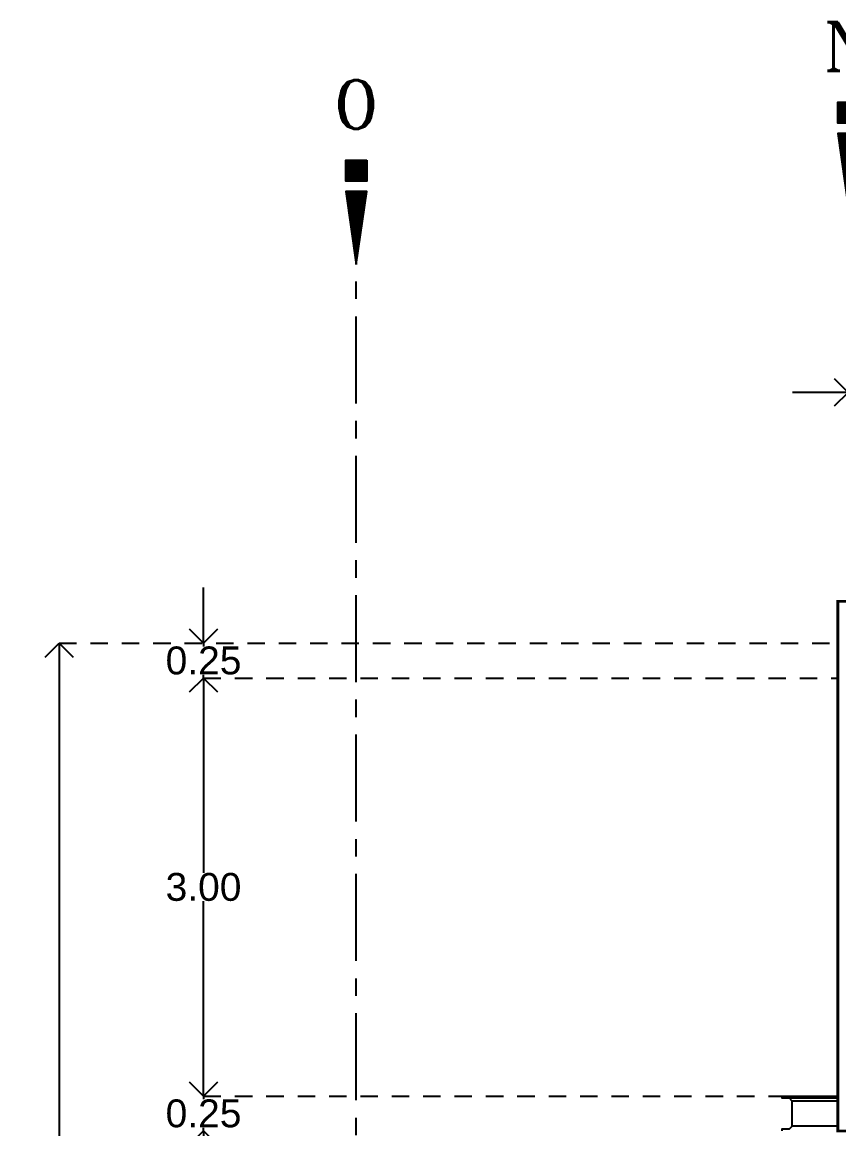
# Model space of a CAD drawing. Header units: metres. Extents: x -58 to 722, y -1100 to 345.
# Drawn here: x 19.11 to 24.97, y 108.77 to 116.71 of the extents above; entities that cross this region are included whole.
import ezdxf
from ezdxf.enums import TextEntityAlignment as Align

# ---------------------------------------------------------------- set-up
doc = ezdxf.new("R2010")
doc.units = ezdxf.units.M
doc.header["$MEASUREMENT"] = 0
for name, pattern in [('CENTER2', [1.125, 0.75, -0.125, 0.125, -0.125]), ('CENTERX2', [4, 2.5, -0.5, 0.5, -0.5]), ('HIDDEN2', [0.1875, 0.125, -0.0625])]:
    doc.linetypes.add(name, pattern=pattern)
doc.layers.get('0').update_dxf_attribs({"color": 255})
doc.layers.get('DEFPOINTS').update_dxf_attribs({"color": 250})
doc.layers.add('FSR_ARQ_002MURO', color=150, linetype='Continuous', lineweight=30)
for name, color, linetype in [('FSR_ARQ_007PROYECCIONES', 200, 'HIDDEN2'), ('FSR_ARQ_015COTAS', 125, 'Continuous'), ('FSR_ARQ_016EJES', 135, 'CENTER2'), ('FSR_ARQ_017EJESTEXT', 135, 'Continuous'), ('FSR_ARQ_29PERFILES ACERO', 143, 'Continuous')]:
    doc.layers.add(name, color=color, linetype=linetype)
doc.styles.add('ROMANT', font='romant.shx')
doc.styles.add('style1', font='arial.ttf')
doc.dimstyles.new('PP_PACO', dxfattribs={"dimtxt": 0.18, "dimasz": 0.075, "dimexe": 0.075, "dimexo": 0, "dimgap": 0, "dimtad": 0, "dimtih": 1, "dimtoh": 1, "dimzin": 1, "dimdsep": 46, "dimtxsty": 'style1', "dimcen": 0.15, "dimse1": 1, "dimse2": 1, "dimclrd": 256, "dimclre": 256, "dimadec": 0, "dimazin": 0, "dimtfac": 1, "dimtmove": 0, "dimatfit": 3, "dimfxl": 0.075, "dimarcsym": 0})

# ---------------------------------------------------------------- blocks, each defined once
blk = doc.blocks.new('Di-p0101')
at = {"const_width": 0.2}
blk.add_lwpolyline([(0, 0.8), (0, 1)], dxfattribs=at)
for points in [[(0.1, 1), (0.1, 0.8), (-0.1, 0.8), (-0.1, 1)], [(0, 0), (0.1, 0.7), (-0.1, 0.7)]]:
    blk.add_lwpolyline(points, close=True)
blk.add_lwpolyline([(0, 0, 0, 0.2, 0), (0, 0.7, 0.2, 0.2, 0)], format="xyseb")
at = {"style": 'ROMANT'}
blk.add_attdef('1', text='', height=0.6, dxfattribs=at).set_placement((0, 1.3), align=Align.CENTER)
blk = doc.blocks.new('_Open90')
at = {"color": 0, "linetype": 'ByBlock', "lineweight": -2}
for p, q in [((-0.5, 0.5), (0, 0)), ((0, 0), (-1, 0)), ((0, 0), (-0.5, -0.5))]:
    blk.add_line(p, q, dxfattribs=at)
blk = doc.blocks.new('*D104')
at = {"layer": 'DEFPOINTS', "color": 0, "ltscale": 0.01, "transparency": 16777216}
for p in [(25.0364, 114.0515), (25.0364, 114.0515), (25.9364, 114.0515)]:
    blk.add_point(p, dxfattribs=at)
at = {"layer": 'FSR_ARQ_015COTAS', "lineweight": -2, "ltscale": 0.01, "transparency": 16777216}
for p, q in [((24.8364, 114.0515), (24.6364, 114.0515)), ((25.0364, 114.0515), (25.2269, 114.0515)), ((25.9364, 114.0515), (25.7458, 114.0515)), ((26.1364, 114.0515), (26.3364, 114.0515))]:
    blk.add_line(p, q, dxfattribs=at)
at = {"layer": 'FSR_ARQ_015COTAS', "lineweight": -2, "ltscale": 0.01, "transparency": 16777216, "xscale": 0.2, "yscale": 0.2, "zscale": 0.2}
blk.add_blockref('_Open90', (25.0364, 114.0515), dxfattribs=at)
at = {"layer": 'FSR_ARQ_015COTAS', "lineweight": -2, "ltscale": 0.01, "transparency": 16777216, "xscale": 0.2, "yscale": 0.2, "zscale": 0.2, "rotation": 180}
blk.add_blockref('_Open90', (25.9364, 114.0515), dxfattribs=at)
at = {"layer": 'FSR_ARQ_015COTAS', "color": 0, "ltscale": 0.01, "transparency": 16777216, "insert": (25.4864, 114.0515), "char_height": 0.2, "attachment_point": 5, "style": 'style1'}
blk.add_mtext('0.90', dxfattribs=at)
blk = doc.blocks.new('*D348')
at = {"layer": 'DEFPOINTS', "color": 0, "ltscale": 0.01, "transparency": 16777216}
for p in [(20.4134, 109.0015), (20.4134, 109.0015), (20.4134, 108.7515)]:
    blk.add_point(p, dxfattribs=at)
at = {"layer": 'FSR_ARQ_015COTAS', "lineweight": -2, "ltscale": 0.01, "transparency": 16777216}
for p, q in [((20.4134, 109.2015), (20.4134, 109.4015)), ((20.4134, 109.0015), (20.4134, 108.9786)), ((20.4134, 108.7515), (20.4134, 108.7744)), ((20.4134, 108.5515), (20.4134, 108.3515))]:
    blk.add_line(p, q, dxfattribs=at)
at = {"layer": 'FSR_ARQ_015COTAS', "lineweight": -2, "ltscale": 0.01, "transparency": 16777216, "xscale": 0.2, "yscale": 0.2, "zscale": 0.2}
for p, rotation in [((20.4134, 109.0015), 270), ((20.4134, 108.7515), 90)]:
    blk.add_blockref('_Open90', p, dxfattribs=dict(at, rotation=rotation))
at = {"layer": 'FSR_ARQ_015COTAS', "color": 0, "ltscale": 0.01, "transparency": 16777216, "insert": (20.4134, 108.8765), "char_height": 0.2, "attachment_point": 5, "style": 'style1'}
blk.add_mtext('0.25', dxfattribs=at)
blk = doc.blocks.new('*D349')
at = {"layer": 'DEFPOINTS', "color": 0, "ltscale": 0.01, "transparency": 16777216}
for p in [(20.4134, 112.0015), (20.4134, 112.0015), (20.4134, 109.0015)]:
    blk.add_point(p, dxfattribs=at)
at = {"layer": 'FSR_ARQ_015COTAS', "lineweight": -2, "ltscale": 0.01, "transparency": 16777216}
for p, q in [((20.4134, 111.8015), (20.4134, 110.6037)), ((20.4134, 109.2015), (20.4134, 110.3993))]:
    blk.add_line(p, q, dxfattribs=at)
at = {"layer": 'FSR_ARQ_015COTAS', "lineweight": -2, "ltscale": 0.01, "transparency": 16777216, "xscale": 0.2, "yscale": 0.2, "zscale": 0.2}
for p, rotation in [((20.4134, 112.0015), 90), ((20.4134, 109.0015), 270)]:
    blk.add_blockref('_Open90', p, dxfattribs=dict(at, rotation=rotation))
at = {"layer": 'FSR_ARQ_015COTAS', "color": 0, "ltscale": 0.01, "transparency": 16777216, "insert": (20.4134, 110.5015), "char_height": 0.2, "attachment_point": 5, "style": 'style1'}
blk.add_mtext('3.00', dxfattribs=at)
blk = doc.blocks.new('*D350')
at = {"layer": 'DEFPOINTS', "color": 0, "ltscale": 0.01, "transparency": 16777216}
for p in [(19.3779, 112.2515), (20.4134, 112.2515), (20.4134, 112.0015)]:
    blk.add_point(p, dxfattribs=at)
at = {"layer": 'FSR_ARQ_015COTAS', "lineweight": -2, "ltscale": 0.01, "transparency": 16777216}
for p, q in [((20.4134, 112.4515), (20.4134, 112.6515)), ((20.4134, 112.2515), (20.4134, 112.2286)), ((20.4134, 112.0015), (20.4134, 112.0244)), ((20.4134, 111.8015), (20.4134, 111.6015))]:
    blk.add_line(p, q, dxfattribs=at)
at = {"layer": 'FSR_ARQ_015COTAS', "lineweight": -2, "ltscale": 0.01, "transparency": 16777216, "xscale": 0.2, "yscale": 0.2, "zscale": 0.2}
for p, rotation in [((20.4134, 112.2515), 270), ((20.4134, 112.0015), 90)]:
    blk.add_blockref('_Open90', p, dxfattribs=dict(at, rotation=rotation))
at = {"layer": 'FSR_ARQ_015COTAS', "color": 0, "ltscale": 0.01, "transparency": 16777216, "insert": (20.4134, 112.1265), "char_height": 0.2, "attachment_point": 5, "style": 'style1'}
blk.add_mtext('0.25', dxfattribs=at)
blk = doc.blocks.new('*D83')
at = {"layer": 'DEFPOINTS', "color": 0, "ltscale": 0.01, "transparency": 16777216}
for p in [(20.4134, 112.2515), (19.3779, 104.1515), (20.4134, 104.1515)]:
    blk.add_point(p, dxfattribs=at)
at = {"layer": 'FSR_ARQ_015COTAS', "lineweight": -2, "ltscale": 0.01, "transparency": 16777216}
for p, q in [((19.3779, 112.0515), (19.3779, 108.3036)), ((19.3779, 104.3515), (19.3779, 108.0994))]:
    blk.add_line(p, q, dxfattribs=at)
at = {"layer": 'FSR_ARQ_015COTAS', "lineweight": -2, "ltscale": 0.01, "transparency": 16777216, "xscale": 0.2, "yscale": 0.2, "zscale": 0.2}
for p, rotation in [((19.3779, 112.2515), 90), ((19.3779, 104.1515), 270)]:
    blk.add_blockref('_Open90', p, dxfattribs=dict(at, rotation=rotation))
at = {"layer": 'FSR_ARQ_015COTAS', "color": 0, "ltscale": 0.01, "transparency": 16777216, "insert": (19.3779, 108.2015), "char_height": 0.2, "attachment_point": 5, "style": 'style1'}
blk.add_mtext('8.10', dxfattribs=at)

msp = doc.modelspace()

# ---------------------------------------------------------------- linework, layer by layer
at = {"layer": 'FSR_ARQ_002MURO', "lineweight": 0, "const_width": 0.02}
msp.add_lwpolyline([(31.3114, 108.7515), (24.9614, 108.7515), (24.9614, 112.5515), (31.3114, 112.5515)], dxfattribs=at)
at = {"layer": 'FSR_ARQ_007PROYECCIONES'}
for points in [[(19.3779, 112.2515), (24.9614, 112.2515)], [(20.4134, 112.0015), (24.9614, 112.0015)], [(20.4134, 109.0015), (24.9614, 109.0015)]]:
    msp.add_lwpolyline(points, dxfattribs=at)
at = {"layer": 'FSR_ARQ_016EJES', "linetype": 'CENTERX2', "ltscale": 0.25}
msp.add_line((21.5082, 103.9715), (21.5082, 114.9678), dxfattribs=at)
at = {"layer": 'FSR_ARQ_29PERFILES ACERO', "ltscale": 0.01}
for p, q in [((24.5614, 109.0015), (24.9614, 109.0015)), ((24.9614, 108.9864), (24.6141, 108.9864)), ((24.9614, 108.9665), (24.6341, 108.9665)), ((24.9614, 108.7865), (24.6341, 108.7865))]:
    msp.add_line(p, q, dxfattribs=at)
msp.add_lwpolyline([(24.5614, 108.7515), (24.5614, 108.7515), (24.5614, 108.7666), (24.6141, 108.7666), (24.6341, 108.7865), (24.6341, 108.9665), (24.6141, 108.9864), (24.5614, 108.9864), (24.5614, 109.0015), (24.5614, 109.0015)], dxfattribs=at)

# ---------------------------------------------------------------- block references
at = {"layer": 'FSR_ARQ_017EJESTEXT', "lineweight": 0}
ref = msp.add_blockref('Di-p0101', (25.0364, 115.3831), dxfattribs=dict(at, xscale=0.75, yscale=0.75, zscale=0.75))
ref.add_attrib('1', 'N', dxfattribs={"layer": '0', "height": 0.35, "rotation": 360, "style": 'ROMANT'}).set_placement((25.0364, 116.3581), align=Align.CENTER)
ref = msp.add_blockref('Di-p0101', (21.5082, 114.9678), dxfattribs=dict(at, xscale=0.75, yscale=0.75, zscale=0.75))
ref.add_attrib('1', 'O', dxfattribs={"layer": '0', "height": 0.35, "rotation": 360, "style": 'ROMANT'}).set_placement((21.5082, 115.9428), align=Align.CENTER)

# ---------------------------------------------------------------- dimensions: what is measured, and where the dimension line sits
at = {"layer": 'FSR_ARQ_015COTAS', "ltscale": 0.01}
for base, p1, p2, angle, picture, middle in [((25.0364, 114.0515), (25.9364, 114.0515), (25.0364, 114.0515), 180, '*D104', (25.4864, 114.0515)), ((20.4134, 112.2515), (20.4134, 112.0015), (19.3779, 112.2515), 90, '*D350', (20.4134, 112.1265)), ((19.3779, 104.1515), (20.4134, 112.2515), (20.4134, 104.1515), 90, '*D83', (19.3779, 108.2015)), ((20.4134, 112.0015), (20.4134, 109.0015), (20.4134, 112.0015), 90, '*D349', (20.4134, 110.5015)), ((20.4134, 109.0015), (20.4134, 108.7515), (20.4134, 109.0015), 90, '*D348', (20.4134, 108.8765))]:
    dim = msp.add_linear_dim(base=base, p1=p1, p2=p2, angle=angle, dimstyle='PP_PACO', override={"dimtxt": 0.2, "dimasz": 0.2, "dimblk1": 'Open90', "dimblk2": 'Open90', "dimsah": 1, "dimfxlon": 1}, dxfattribs=at)
    dim.commit()
    dim.dimension.update_dxf_attribs({"geometry": picture, "text_midpoint": middle})

doc.saveas('drawing.dxf')
